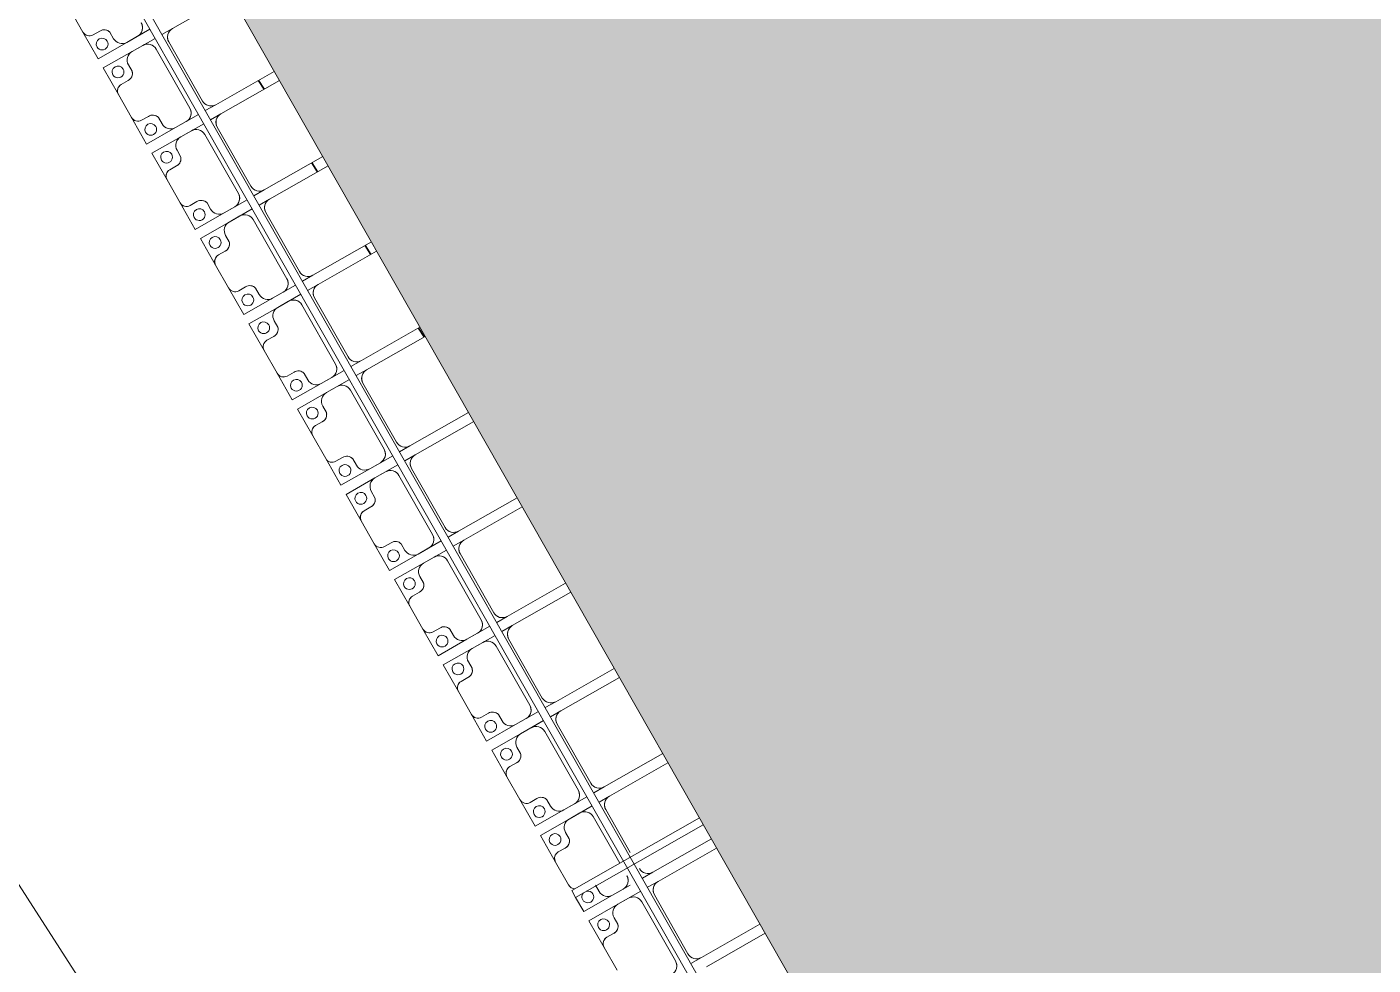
# Model space of a CAD drawing. Header units: millimetres. Extents: x -861324 to 439029, y -308065 to 694685.
# Drawn here: x -211428 to -204569, y -47278 to -42499 of the extents above; entities that cross this region are included whole.
import ezdxf

# ---------------------------------------------------------------- set-up
doc = ezdxf.new("R2010")
doc.units = ezdxf.units.MM
for name, color, linetype, lineweight in [('A-DETL-GENF', 92, 'Continuous', 9), ('A-DETL-THIN', 151, 'Continuous', 9), ('A-GENM', 13, 'Continuous', 9), ('C-TOPO-MAJR', 7, 'Continuous', 35), ('C-TOPO-MINR', 7, 'Continuous', 9), ('S-BEAM', 12, 'Continuous', 9)]:
    doc.layers.add(name, color=color, linetype=linetype, lineweight=lineweight)

# ---------------------------------------------------------------- blocks, each defined once
blk = doc.blocks.new('Dầm C52 - Hộp 40x60-V138-BỐ TRÍ BÈ PIN HỒ BẢN MÒNG')
at = {"layer": 'S-BEAM', "color": 7}
for p, q in [((55233.7, 20), (55982.1, 20)), ((55982.1, 20), (55982.1, -20)), ((55982.1, -20), (55233.7, -20))]:
    blk.add_line(p, q, dxfattribs=at)
blk = doc.blocks.new('Dai phaodi lai - DẢI PHAO ĐI LẠI-25020-BỐ TRÍ BÈ PIN HỒ BẢN MÒNG')
at = {"layer": 'A-GENM', "color": 7}
for p, q in [((28776.8, 0), (28776.8, -343.3)), ((29223.2, -343.3), (29223.2, 0)), ((29276.8, 0), (29276.8, -343.3)), ((29723.2, -343.3), (29723.2, 0)), ((29776.8, 0), (29776.8, -343.3)), ((30223.2, -343.3), (30223.2, 0)), ((30276.8, 0), (30276.8, -343.3)), ((30723.2, -343.3), (30723.2, 0)), ((30776.8, 0), (30776.8, -343.3)), ((31223.2, -343.3), (31223.2, 0)), ((31276.8, 0), (31276.8, -343.3)), ((31723.2, -343.3), (31723.2, 0)), ((31776.8, 0), (31776.8, -343.3)), ((32223.2, -343.3), (32223.2, 0)), ((32276.8, 0), (32276.8, -343.3)), ((32723.2, -343.3), (32723.2, 0)), ((32776.8, 0), (32776.8, -343.3)), ((33223.2, -343.3), (33223.2, 0)), ((33276.8, 0), (33276.8, -343.3)), ((33723.2, -343.3), (33723.2, 0)), ((33776.8, 0), (33776.8, -343.3)), ((34223.2, -343.3), (34223.2, 0)), ((34276.8, 0), (34276.8, -343.3)), ((28776.8, -404.5), (28776.8, -343.3)), ((28826.8, -393.3), (29173.2, -393.3)), ((29223.2, -343.3), (29223.2, -404.5)), ((29276.8, -404.5), (29276.8, -343.3)), ((29326.8, -393.3), (29673.2, -393.3)), ((29723.2, -343.3), (29723.2, -404.5)), ((29776.8, -404.5), (29776.8, -343.3)), ((29826.8, -393.3), (30173.2, -393.3)), ((30223.2, -343.3), (30223.2, -404.5)), ((30276.8, -404.5), (30276.8, -343.3)), ((30326.8, -393.3), (30673.2, -393.3)), ((30723.2, -343.3), (30723.2, -404.5)), ((30776.8, -404.5), (30776.8, -343.3)), ((30826.8, -393.3), (31173.2, -393.3)), ((31223.2, -343.3), (31223.2, -404.5)), ((31276.8, -404.5), (31276.8, -343.3)), ((31326.8, -393.3), (31673.2, -393.3)), ((31723.2, -343.3), (31723.2, -404.5)), ((31776.8, -404.5), (31776.8, -343.3)), ((31826.8, -393.3), (32173.2, -393.3)), ((32223.2, -343.3), (32223.2, -404.5)), ((32276.8, -404.5), (32276.8, -343.3)), ((32326.8, -393.3), (32673.2, -393.3)), ((32723.2, -343.3), (32723.2, -404.5)), ((32776.8, -404.5), (32776.8, -343.3)), ((32826.8, -393.3), (33173.2, -393.3)), ((33223.2, -343.3), (33223.2, -404.5)), ((33276.8, -404.5), (33276.8, -343.3)), ((33326.8, -393.3), (33578.3, -393.3)), ((33723.2, -343.3), (33723.2, -404.5)), ((33776.8, -404.5), (33776.8, -343.3)), ((33826.8, -393.3), (34173.2, -393.3)), ((34223.2, -343.3), (34223.2, -404.5)), ((28723.2, -444.5), (28723.2, -516.7)), ((28776.8, -516.7), (28776.8, -444.5)), ((29173.2, -466.7), (28826.8, -466.7)), ((29223.2, -444.5), (29223.2, -516.7)), ((29276.8, -516.7), (29276.8, -444.5)), ((29673.2, -466.7), (29326.8, -466.7)), ((29723.2, -444.5), (29723.2, -516.7)), ((29776.8, -516.7), (29776.8, -444.5)), ((30173.2, -466.7), (29826.8, -466.7)), ((30223.2, -444.5), (30223.2, -516.7)), ((30276.8, -516.7), (30276.8, -444.5)), ((30673.2, -466.7), (30326.8, -466.7)), ((30723.2, -444.5), (30723.2, -516.7)), ((30776.8, -516.7), (30776.8, -444.5)), ((31173.2, -466.7), (30826.8, -466.7)), ((31223.2, -444.5), (31223.2, -516.7)), ((31276.8, -516.7), (31276.8, -444.5)), ((31673.2, -466.7), (31326.8, -466.7)), ((31723.2, -444.5), (31723.2, -516.7)), ((31776.8, -516.7), (31776.8, -444.5)), ((32173.2, -466.7), (31826.8, -466.7)), ((32223.2, -444.5), (32223.2, -516.7)), ((32276.8, -516.7), (32276.8, -444.5)), ((32673.2, -466.7), (32326.8, -466.7)), ((32723.2, -444.5), (32723.2, -516.7)), ((32776.8, -516.7), (32776.8, -444.5)), ((33173.2, -466.7), (32826.8, -466.7)), ((33223.2, -444.5), (33223.2, -516.7)), ((33276.8, -516.7), (33276.8, -444.5)), ((33600, -466.7), (33326.8, -466.7)), ((33776.8, -516.7), (33776.8, -444.5)), ((34173.2, -466.7), (33826.8, -466.7)), ((28723.2, -579.3), (28723.2, -516.7)), ((28776.8, -516.7), (28776.8, -579.3)), ((29223.2, -579.3), (29223.2, -516.7)), ((29276.8, -516.7), (29276.8, -579.3)), ((29723.2, -579.3), (29723.2, -516.7)), ((29776.8, -516.7), (29776.8, -579.3)), ((30223.2, -579.3), (30223.2, -516.7)), ((30276.8, -516.7), (30276.8, -579.3)), ((30723.2, -579.3), (30723.2, -516.7)), ((30776.8, -516.7), (30776.8, -579.3)), ((31223.2, -579.3), (31223.2, -516.7)), ((31276.8, -516.7), (31276.8, -579.3)), ((31723.2, -579.3), (31723.2, -516.7)), ((31776.8, -516.7), (31776.8, -579.3)), ((32223.2, -579.3), (32223.2, -516.7)), ((32276.8, -516.7), (32276.8, -579.3)), ((32723.2, -579.3), (32723.2, -516.7)), ((32776.8, -516.7), (32776.8, -579.3)), ((33223.2, -579.3), (33223.2, -516.7)), ((33276.8, -516.7), (33276.8, -579.3)), ((33723.2, -579.3), (33723.2, -516.7)), ((33776.8, -516.7), (33776.8, -579.3)), ((28604.9, -710.4), (28604.9, -670.7)), ((28635.7, -629.3), (28673.2, -629.3)), ((28826.8, -629.3), (28864.3, -629.3)), ((28895.1, -670.7), (28895.1, -710.4)), ((29104.9, -710.4), (29104.9, -670.7)), ((29135.7, -629.3), (29173.2, -629.3)), ((29326.8, -629.3), (29364.3, -629.3)), ((29395.1, -670.7), (29395.1, -710.4)), ((29604.9, -710.4), (29604.9, -670.7)), ((29635.7, -629.3), (29673.2, -629.3)), ((29826.8, -629.3), (29864.3, -629.3)), ((29895.1, -670.7), (29895.1, -710.4)), ((30104.9, -710.4), (30104.9, -670.7)), ((30135.7, -629.3), (30173.2, -629.3)), ((30326.8, -629.3), (30364.3, -629.3)), ((30395.1, -670.7), (30395.1, -710.4)), ((30604.9, -710.4), (30604.9, -670.7)), ((30635.7, -629.3), (30673.2, -629.3)), ((30826.8, -629.3), (30864.3, -629.3)), ((30895.1, -670.7), (30895.1, -710.4)), ((31104.9, -710.4), (31104.9, -670.7)), ((31135.7, -629.3), (31173.2, -629.3)), ((31326.8, -629.3), (31364.3, -629.3)), ((31395.1, -670.7), (31395.1, -710.4)), ((31604.9, -710.4), (31604.9, -670.7)), ((31635.7, -629.3), (31673.2, -629.3)), ((31826.8, -629.3), (31864.3, -629.3)), ((31895.1, -670.7), (31895.1, -710.4)), ((32104.9, -710.4), (32104.9, -670.7)), ((32135.7, -629.3), (32173.2, -629.3)), ((32326.8, -629.3), (32364.3, -629.3)), ((32395.1, -670.7), (32395.1, -710.4)), ((32604.9, -710.4), (32604.9, -670.7)), ((32635.7, -629.3), (32673.2, -629.3)), ((32826.8, -629.3), (32864.3, -629.3)), ((32895.1, -670.7), (32895.1, -710.4)), ((33104.9, -710.4), (33104.9, -670.7)), ((33135.7, -629.3), (33173.2, -629.3)), ((33326.8, -629.3), (33364.3, -629.3)), ((33395.1, -670.7), (33395.1, -710.4)), ((33635.7, -629.3), (33673.2, -629.3)), ((33826.8, -629.3), (33864.3, -629.3)), ((33895.1, -670.7), (33895.1, -710.4)), ((28433.1, -748.4), (28566.9, -748.4)), ((28933.1, -748.4), (29066.9, -748.4)), ((29433.1, -748.4), (29566.9, -748.4)), ((29933.1, -748.4), (30066.9, -748.4)), ((30433.1, -748.4), (30566.9, -748.4)), ((30933.1, -748.4), (31066.9, -748.4)), ((31433.1, -748.4), (31566.9, -748.4)), ((31933.1, -748.4), (32066.9, -748.4)), ((32433.1, -748.4), (32566.9, -748.4)), ((32933.1, -748.4), (33066.9, -748.4)), ((33433.1, -748.4), (33566.9, -748.4)), ((33933.1, -748.4), (34066.9, -748.4))]:
    blk.add_line(p, q, dxfattribs=at)
at = {"layer": 'A-GENM', "color": 9}
for p, q in [((28776.8, -404.5), (28776.8, -343.3)), ((29223.2, -343.3), (29223.2, -404.5)), ((29276.8, -404.5), (29276.8, -343.3)), ((29723.2, -343.3), (29723.2, -404.5)), ((29776.8, -404.5), (29776.8, -343.3)), ((30223.2, -343.3), (30223.2, -404.5)), ((30276.8, -404.5), (30276.8, -343.3)), ((30723.2, -343.3), (30723.2, -404.5)), ((30776.8, -404.5), (30776.8, -343.3)), ((31223.2, -343.3), (31223.2, -404.5)), ((31276.8, -404.5), (31276.8, -343.3)), ((31723.2, -343.3), (31723.2, -404.5)), ((31776.8, -404.5), (31776.8, -343.3)), ((32223.2, -343.3), (32223.2, -404.5)), ((32276.8, -404.5), (32276.8, -343.3)), ((32723.2, -343.3), (32723.2, -404.5)), ((32776.8, -404.5), (32776.8, -343.3)), ((33223.2, -343.3), (33223.2, -404.5)), ((33276.8, -404.5), (33276.8, -343.3)), ((33723.2, -343.3), (33723.2, -404.5)), ((33776.8, -404.5), (33776.8, -343.3)), ((34223.2, -343.3), (34223.2, -404.5)), ((28723.2, -444.5), (28723.2, -579.3)), ((28776.8, -579.3), (28776.8, -444.5)), ((29223.2, -444.5), (29223.2, -579.3)), ((29276.8, -579.3), (29276.8, -444.5)), ((29723.2, -444.5), (29723.2, -579.3)), ((29776.8, -579.3), (29776.8, -444.5)), ((30223.2, -444.5), (30223.2, -579.3)), ((30276.8, -579.3), (30276.8, -444.5)), ((30723.2, -444.5), (30723.2, -579.3)), ((30776.8, -579.3), (30776.8, -444.5)), ((31223.2, -444.5), (31223.2, -579.3)), ((31276.8, -579.3), (31276.8, -444.5)), ((31723.2, -444.5), (31723.2, -579.3)), ((31776.8, -579.3), (31776.8, -444.5)), ((32223.2, -444.5), (32223.2, -579.3)), ((32276.8, -579.3), (32276.8, -444.5)), ((32723.2, -444.5), (32723.2, -579.3)), ((32776.8, -579.3), (32776.8, -444.5)), ((33223.2, -444.5), (33223.2, -579.3)), ((33276.8, -579.3), (33276.8, -444.5)), ((33723.2, -475.9), (33723.2, -579.3)), ((33776.8, -579.3), (33776.8, -444.5)), ((28723.2, -579.3), (28723.2, -748.4)), ((28723.2, -748.4), (28723.2, -579.3)), ((28776.8, -748.4), (28776.8, -579.3)), ((28776.8, -579.3), (28776.8, -748.4)), ((29223.2, -579.3), (29223.2, -748.4)), ((29223.2, -748.4), (29223.2, -579.3)), ((29276.8, -748.4), (29276.8, -579.3)), ((29276.8, -579.3), (29276.8, -748.4)), ((29723.2, -579.3), (29723.2, -748.4)), ((29723.2, -748.4), (29723.2, -579.3)), ((29776.8, -748.4), (29776.8, -579.3)), ((29776.8, -579.3), (29776.8, -748.4)), ((30223.2, -579.3), (30223.2, -748.4)), ((30223.2, -748.4), (30223.2, -579.3)), ((30276.8, -748.4), (30276.8, -579.3)), ((30276.8, -579.3), (30276.8, -748.4)), ((30723.2, -579.3), (30723.2, -748.4)), ((30723.2, -748.4), (30723.2, -579.3)), ((30776.8, -748.4), (30776.8, -579.3)), ((30776.8, -579.3), (30776.8, -748.4)), ((31223.2, -579.3), (31223.2, -748.4)), ((31223.2, -748.4), (31223.2, -579.3)), ((31276.8, -748.4), (31276.8, -579.3)), ((31276.8, -579.3), (31276.8, -748.4)), ((31723.2, -579.3), (31723.2, -748.4)), ((31723.2, -748.4), (31723.2, -579.3)), ((31776.8, -748.4), (31776.8, -579.3)), ((31776.8, -579.3), (31776.8, -748.4)), ((32223.2, -579.3), (32223.2, -748.4)), ((32223.2, -748.4), (32223.2, -579.3)), ((32276.8, -748.4), (32276.8, -579.3)), ((32276.8, -579.3), (32276.8, -748.4)), ((32723.2, -579.3), (32723.2, -748.4)), ((32723.2, -748.4), (32723.2, -579.3)), ((32776.8, -748.4), (32776.8, -579.3)), ((32776.8, -579.3), (32776.8, -748.4)), ((33223.2, -579.3), (33223.2, -748.4)), ((33223.2, -748.4), (33223.2, -579.3)), ((33276.8, -748.4), (33276.8, -579.3)), ((33276.8, -579.3), (33276.8, -748.4)), ((33723.2, -579.3), (33723.2, -748.4)), ((33723.2, -748.4), (33723.2, -579.3)), ((33776.8, -748.4), (33776.8, -579.3)), ((33776.8, -579.3), (33776.8, -748.4)), ((28604.9, -670.7), (28604.9, -710.4)), ((28604.9, -670.7), (28604.9, -710.4)), ((28604.9, -710.4), (28604.9, -670.7)), ((28673.2, -629.3), (28635.7, -629.3)), ((28673.2, -629.3), (28635.7, -629.3)), ((28635.7, -629.3), (28673.2, -629.3)), ((28864.3, -629.3), (28826.8, -629.3)), ((28864.3, -629.3), (28826.8, -629.3)), ((28826.8, -629.3), (28864.3, -629.3)), ((29104.9, -670.7), (29104.9, -710.4)), ((29104.9, -670.7), (29104.9, -710.4)), ((29104.9, -710.4), (29104.9, -670.7)), ((29173.2, -629.3), (29135.7, -629.3)), ((29173.2, -629.3), (29135.7, -629.3)), ((29135.7, -629.3), (29173.2, -629.3)), ((29364.3, -629.3), (29326.8, -629.3)), ((29364.3, -629.3), (29326.8, -629.3)), ((29326.8, -629.3), (29364.3, -629.3)), ((29604.9, -670.7), (29604.9, -710.4)), ((29604.9, -670.7), (29604.9, -710.4)), ((29604.9, -710.4), (29604.9, -670.7)), ((29673.2, -629.3), (29635.7, -629.3)), ((29673.2, -629.3), (29635.7, -629.3)), ((29635.7, -629.3), (29673.2, -629.3)), ((29864.3, -629.3), (29826.8, -629.3)), ((29864.3, -629.3), (29826.8, -629.3)), ((29826.8, -629.3), (29864.3, -629.3)), ((30104.9, -670.7), (30104.9, -710.4)), ((30104.9, -670.7), (30104.9, -710.4)), ((30104.9, -710.4), (30104.9, -670.7)), ((30173.2, -629.3), (30135.7, -629.3)), ((30173.2, -629.3), (30135.7, -629.3)), ((30135.7, -629.3), (30173.2, -629.3)), ((30364.3, -629.3), (30326.8, -629.3)), ((30364.3, -629.3), (30326.8, -629.3)), ((30326.8, -629.3), (30364.3, -629.3)), ((30604.9, -670.7), (30604.9, -710.4)), ((30604.9, -670.7), (30604.9, -710.4)), ((30604.9, -710.4), (30604.9, -670.7)), ((30673.2, -629.3), (30635.7, -629.3)), ((30673.2, -629.3), (30635.7, -629.3)), ((30635.7, -629.3), (30673.2, -629.3)), ((30864.3, -629.3), (30826.8, -629.3)), ((30864.3, -629.3), (30826.8, -629.3)), ((30826.8, -629.3), (30864.3, -629.3)), ((31104.9, -670.7), (31104.9, -710.4)), ((31104.9, -670.7), (31104.9, -710.4)), ((31104.9, -710.4), (31104.9, -670.7)), ((31173.2, -629.3), (31135.7, -629.3)), ((31173.2, -629.3), (31135.7, -629.3)), ((31135.7, -629.3), (31173.2, -629.3)), ((31364.3, -629.3), (31326.8, -629.3)), ((31364.3, -629.3), (31326.8, -629.3)), ((31326.8, -629.3), (31364.3, -629.3)), ((31604.9, -670.7), (31604.9, -710.4)), ((31604.9, -670.7), (31604.9, -710.4)), ((31604.9, -710.4), (31604.9, -670.7)), ((31673.2, -629.3), (31635.7, -629.3)), ((31673.2, -629.3), (31635.7, -629.3)), ((31635.7, -629.3), (31673.2, -629.3)), ((31864.3, -629.3), (31826.8, -629.3)), ((31864.3, -629.3), (31826.8, -629.3)), ((31826.8, -629.3), (31864.3, -629.3)), ((32104.9, -670.7), (32104.9, -710.4)), ((32104.9, -670.7), (32104.9, -710.4)), ((32104.9, -710.4), (32104.9, -670.7)), ((32173.2, -629.3), (32135.7, -629.3)), ((32173.2, -629.3), (32135.7, -629.3)), ((32135.7, -629.3), (32173.2, -629.3)), ((32364.3, -629.3), (32326.8, -629.3)), ((32364.3, -629.3), (32326.8, -629.3)), ((32326.8, -629.3), (32364.3, -629.3)), ((32604.9, -670.7), (32604.9, -710.4)), ((32604.9, -670.7), (32604.9, -710.4)), ((32604.9, -710.4), (32604.9, -670.7)), ((32673.2, -629.3), (32635.7, -629.3)), ((32673.2, -629.3), (32635.7, -629.3)), ((32635.7, -629.3), (32673.2, -629.3)), ((32864.3, -629.3), (32826.8, -629.3)), ((32864.3, -629.3), (32826.8, -629.3)), ((32826.8, -629.3), (32864.3, -629.3)), ((33104.9, -670.7), (33104.9, -710.4)), ((33104.9, -670.7), (33104.9, -710.4)), ((33104.9, -710.4), (33104.9, -670.7)), ((33173.2, -629.3), (33135.7, -629.3)), ((33173.2, -629.3), (33135.7, -629.3)), ((33135.7, -629.3), (33173.2, -629.3)), ((33364.3, -629.3), (33326.8, -629.3)), ((33364.3, -629.3), (33326.8, -629.3)), ((33326.8, -629.3), (33364.3, -629.3)), ((33673.2, -629.3), (33635.7, -629.3)), ((33673.2, -629.3), (33635.7, -629.3)), ((33635.7, -629.3), (33673.2, -629.3)), ((33864.3, -629.3), (33826.8, -629.3)), ((33864.3, -629.3), (33826.8, -629.3)), ((33826.8, -629.3), (33864.3, -629.3)), ((28723.2, -748.4), (28566.9, -748.4)), ((28566.9, -748.4), (28723.2, -748.4)), ((28933.1, -748.4), (28776.8, -748.4)), ((28776.8, -748.4), (28933.1, -748.4)), ((29223.2, -748.4), (29066.9, -748.4)), ((29066.9, -748.4), (29223.2, -748.4)), ((29433.1, -748.4), (29276.8, -748.4)), ((29276.8, -748.4), (29433.1, -748.4)), ((29723.2, -748.4), (29566.9, -748.4)), ((29566.9, -748.4), (29723.2, -748.4)), ((29933.1, -748.4), (29776.8, -748.4)), ((29776.8, -748.4), (29933.1, -748.4)), ((30223.2, -748.4), (30066.9, -748.4)), ((30066.9, -748.4), (30223.2, -748.4)), ((30433.1, -748.4), (30276.8, -748.4)), ((30276.8, -748.4), (30433.1, -748.4)), ((30723.2, -748.4), (30566.9, -748.4)), ((30566.9, -748.4), (30723.2, -748.4)), ((30933.1, -748.4), (30776.8, -748.4)), ((30776.8, -748.4), (30933.1, -748.4)), ((31223.2, -748.4), (31066.9, -748.4)), ((31066.9, -748.4), (31223.2, -748.4)), ((31433.1, -748.4), (31276.8, -748.4)), ((31276.8, -748.4), (31433.1, -748.4)), ((31723.2, -748.4), (31566.9, -748.4)), ((31566.9, -748.4), (31723.2, -748.4)), ((31933.1, -748.4), (31776.8, -748.4)), ((31776.8, -748.4), (31933.1, -748.4)), ((32223.2, -748.4), (32066.9, -748.4)), ((32066.9, -748.4), (32223.2, -748.4)), ((32433.1, -748.4), (32276.8, -748.4)), ((32276.8, -748.4), (32433.1, -748.4)), ((32723.2, -748.4), (32566.9, -748.4)), ((32566.9, -748.4), (32723.2, -748.4)), ((32933.1, -748.4), (32776.8, -748.4)), ((32776.8, -748.4), (32933.1, -748.4)), ((33223.2, -748.4), (33066.9, -748.4)), ((33066.9, -748.4), (33223.2, -748.4)), ((33433.1, -748.4), (33276.8, -748.4)), ((33276.8, -748.4), (33433.1, -748.4)), ((33723.2, -748.4), (33640, -748.4)), ((33640, -748.4), (33723.2, -748.4)), ((33933.1, -748.4), (33776.8, -748.4)), ((33776.8, -748.4), (33933.1, -748.4))]:
    blk.add_line(p, q, dxfattribs=at)
at = {"layer": 'A-GENM', "color": 7}
for centre, radius, start, end in [((28826.8, -343.3), 50, 180, 270), ((28826.8, -343.3), 50, 210, 270), ((29173.2, -343.3), 50, 270, 0), ((29173.2, -343.3), 50, 300, 0), ((29326.8, -343.3), 50, 180, 270), ((29326.8, -343.3), 50, 210, 270), ((29673.2, -343.3), 50, 270, 0), ((29673.2, -343.3), 50, 300, 0), ((29826.8, -343.3), 50, 180, 270), ((29826.8, -343.3), 50, 210, 270), ((30173.2, -343.3), 50, 270, 0), ((30173.2, -343.3), 50, 300, 0), ((30326.8, -343.3), 50, 180, 270), ((30326.8, -343.3), 50, 210, 270), ((30673.2, -343.3), 50, 270, 0), ((30673.2, -343.3), 50, 300, 0), ((30826.8, -343.3), 50, 180, 270), ((30826.8, -343.3), 50, 210, 270), ((31173.2, -343.3), 50, 270, 0), ((31173.2, -343.3), 50, 300, 0), ((31326.8, -343.3), 50, 180, 270), ((31326.8, -343.3), 50, 210, 270), ((31673.2, -343.3), 50, 270, 0), ((31673.2, -343.3), 50, 300, 0), ((31826.8, -343.3), 50, 180, 270), ((31826.8, -343.3), 50, 210, 270), ((32173.2, -343.3), 50, 270, 0), ((32173.2, -343.3), 50, 300, 0), ((32326.8, -343.3), 50, 180, 270), ((32326.8, -343.3), 50, 210, 270), ((32673.2, -343.3), 50, 270, 0), ((32673.2, -343.3), 50, 300, 0), ((32826.8, -343.3), 50, 180, 270), ((32826.8, -343.3), 50, 210, 270), ((33173.2, -343.3), 50, 270, 0), ((33173.2, -343.3), 50, 300, 0), ((33326.8, -343.3), 50, 180, 270), ((33326.8, -343.3), 50, 210, 270), ((33673.2, -343.3), 50, 270, 0), ((33673.2, -343.3), 50, 300, 0), ((33826.8, -343.3), 50, 180, 270), ((33826.8, -343.3), 50, 210, 270), ((34173.2, -343.3), 50, 270, 0), ((34173.2, -343.3), 50, 300, 0), ((28673.2, -516.7), 50, 360, 90), ((28673.2, -516.7), 50, 30, 90), ((28826.8, -516.7), 50, 90, 180), ((28826.8, -516.7), 50, 120, 180), ((29173.2, -516.7), 50, 360, 90), ((29173.2, -516.7), 50, 30, 90), ((29326.8, -516.7), 50, 90, 180), ((29326.8, -516.7), 50, 120, 180), ((29673.2, -516.7), 50, 360, 90), ((29673.2, -516.7), 50, 30, 90), ((29826.8, -516.7), 50, 90, 180), ((29826.8, -516.7), 50, 120, 180), ((30173.2, -516.7), 50, 360, 90), ((30173.2, -516.7), 50, 30, 90), ((30326.8, -516.7), 50, 90, 180), ((30326.8, -516.7), 50, 120, 180), ((30673.2, -516.7), 50, 360, 90), ((30673.2, -516.7), 50, 30, 90), ((30826.8, -516.7), 50, 90, 180), ((30826.8, -516.7), 50, 120, 180), ((31173.2, -516.7), 50, 360, 90), ((31173.2, -516.7), 50, 30, 90), ((31326.8, -516.7), 50, 90, 180), ((31326.8, -516.7), 50, 120, 180), ((31673.2, -516.7), 50, 360, 90), ((31673.2, -516.7), 50, 30, 90), ((31826.8, -516.7), 50, 90, 180), ((31826.8, -516.7), 50, 120, 180), ((32173.2, -516.7), 50, 360, 90), ((32173.2, -516.7), 50, 30, 90), ((32326.8, -516.7), 50, 90, 180), ((32326.8, -516.7), 50, 120, 180), ((32673.2, -516.7), 50, 360, 90), ((32673.2, -516.7), 50, 30, 90), ((32826.8, -516.7), 50, 90, 180), ((32826.8, -516.7), 50, 120, 180), ((33173.2, -516.7), 50, 360, 90), ((33173.2, -516.7), 50, 30, 90), ((33326.8, -516.7), 50, 90, 180), ((33326.8, -516.7), 50, 120, 180), ((33673.2, -516.7), 50, 360, 90), ((33673.2, -516.7), 50, 30, 90), ((33826.8, -516.7), 50, 90, 180), ((33826.8, -516.7), 50, 120, 180), ((34173.2, -516.7), 50, 360, 90), ((34173.2, -516.7), 50, 30, 90), ((28673.2, -579.3), 50, 270, 360), ((28826.8, -579.3), 50, 180, 270), ((29173.2, -579.3), 50, 270, 360), ((29326.8, -579.3), 50, 180, 270), ((29673.2, -579.3), 50, 270, 360), ((29826.8, -579.3), 50, 180, 270), ((30173.2, -579.3), 50, 270, 360), ((30326.8, -579.3), 50, 180, 270), ((30673.2, -579.3), 50, 270, 360), ((30826.8, -579.3), 50, 180, 270), ((31173.2, -579.3), 50, 270, 360), ((31326.8, -579.3), 50, 180, 270), ((31673.2, -579.3), 50, 270, 360), ((31826.8, -579.3), 50, 180, 270), ((32173.2, -579.3), 50, 270, 360), ((32326.8, -579.3), 50, 180, 270), ((32673.2, -579.3), 50, 270, 360), ((32826.8, -579.3), 50, 180, 270), ((33173.2, -579.3), 50, 270, 360), ((33326.8, -579.3), 50, 180, 270), ((33673.2, -579.3), 50, 270, 360), ((33826.8, -579.3), 50, 180, 270), ((28644.8, -668.2), 40, 103.18854, 183.50807), ((28855.2, -668.2), 40, 356.49193, 76.81146), ((29144.8, -668.2), 40, 103.18854, 183.50807), ((29355.2, -668.2), 40, 356.49193, 76.81146), ((29644.8, -668.2), 40, 103.18854, 183.50807), ((29855.2, -668.2), 40, 356.49193, 76.81146), ((30144.8, -668.2), 40, 103.18854, 183.50807), ((30355.2, -668.2), 40, 356.49193, 76.81146), ((30644.8, -668.2), 40, 103.18854, 183.50807), ((30855.2, -668.2), 40, 356.49193, 76.81146), ((31144.8, -668.2), 40, 103.18854, 183.50807), ((31355.2, -668.2), 40, 356.49193, 76.81146), ((31644.8, -668.2), 40, 103.18854, 183.50807), ((31855.2, -668.2), 40, 356.49193, 76.81146), ((32144.8, -668.2), 40, 103.18854, 183.50807), ((32355.2, -668.2), 40, 356.49193, 76.81146), ((32644.8, -668.2), 40, 103.18854, 183.50807), ((32855.2, -668.2), 40, 356.49193, 76.81146), ((33144.8, -668.2), 40, 103.18854, 183.50807), ((33355.2, -668.2), 40, 356.49193, 76.81146), ((33855.2, -668.2), 40, 356.49193, 76.81146), ((28566.9, -710.4), 38, 270, 0), ((28933.1, -710.4), 38, 180, 270), ((29066.9, -710.4), 38, 270, 0), ((29433.1, -710.4), 38, 180, 270), ((29566.9, -710.4), 38, 270, 0), ((29933.1, -710.4), 38, 180, 270), ((30066.9, -710.4), 38, 270, 0), ((30433.1, -710.4), 38, 180, 270), ((30566.9, -710.4), 38, 270, 0), ((30933.1, -710.4), 38, 180, 270), ((31066.9, -710.4), 38, 270, 0), ((31433.1, -710.4), 38, 180, 270), ((31566.9, -710.4), 38, 270, 0), ((31933.1, -710.4), 38, 180, 270), ((32066.9, -710.4), 38, 270, 0), ((32433.1, -710.4), 38, 180, 270), ((32566.9, -710.4), 38, 270, 0), ((32933.1, -710.4), 38, 180, 270), ((33066.9, -710.4), 38, 270, 0), ((33433.1, -710.4), 38, 180, 270), ((33566.9, -710.4), 38, 270, 330), ((33933.1, -710.4), 38, 180, 270)]:
    blk.add_arc(centre, radius, start, end, dxfattribs=at)
at = {"layer": 'A-GENM', "color": 9}
for centre, radius, start, end in [((28673.2, -579.3), 50, 270, 360), ((28673.2, -579.3), 50, 270, 360), ((28673.2, -579.3), 50, 270, 360), ((28826.8, -579.3), 50, 180, 270), ((28826.8, -579.3), 50, 180, 270), ((28826.8, -579.3), 50, 180, 270), ((29173.2, -579.3), 50, 270, 360), ((29173.2, -579.3), 50, 270, 360), ((29173.2, -579.3), 50, 270, 360), ((29326.8, -579.3), 50, 180, 270), ((29326.8, -579.3), 50, 180, 270), ((29326.8, -579.3), 50, 180, 270), ((29673.2, -579.3), 50, 270, 360), ((29673.2, -579.3), 50, 270, 360), ((29673.2, -579.3), 50, 270, 360), ((29826.8, -579.3), 50, 180, 270), ((29826.8, -579.3), 50, 180, 270), ((29826.8, -579.3), 50, 180, 270), ((30173.2, -579.3), 50, 270, 360), ((30173.2, -579.3), 50, 270, 360), ((30173.2, -579.3), 50, 270, 360), ((30326.8, -579.3), 50, 180, 270), ((30326.8, -579.3), 50, 180, 270), ((30326.8, -579.3), 50, 180, 270), ((30673.2, -579.3), 50, 270, 360), ((30673.2, -579.3), 50, 270, 360), ((30673.2, -579.3), 50, 270, 360), ((30826.8, -579.3), 50, 180, 270), ((30826.8, -579.3), 50, 180, 270), ((30826.8, -579.3), 50, 180, 270), ((31173.2, -579.3), 50, 270, 360), ((31173.2, -579.3), 50, 270, 360), ((31173.2, -579.3), 50, 270, 360), ((31326.8, -579.3), 50, 180, 270), ((31326.8, -579.3), 50, 180, 270), ((31326.8, -579.3), 50, 180, 270), ((31673.2, -579.3), 50, 270, 360), ((31673.2, -579.3), 50, 270, 360), ((31673.2, -579.3), 50, 270, 360), ((31826.8, -579.3), 50, 180, 270), ((31826.8, -579.3), 50, 180, 270), ((31826.8, -579.3), 50, 180, 270), ((32173.2, -579.3), 50, 270, 360), ((32173.2, -579.3), 50, 270, 360), ((32173.2, -579.3), 50, 270, 360), ((32326.8, -579.3), 50, 180, 270), ((32326.8, -579.3), 50, 180, 270), ((32326.8, -579.3), 50, 180, 270), ((32673.2, -579.3), 50, 270, 360), ((32673.2, -579.3), 50, 270, 360), ((32673.2, -579.3), 50, 270, 360), ((32826.8, -579.3), 50, 180, 270), ((32826.8, -579.3), 50, 180, 270), ((32826.8, -579.3), 50, 180, 270), ((33173.2, -579.3), 50, 270, 360), ((33173.2, -579.3), 50, 270, 360), ((33173.2, -579.3), 50, 270, 360), ((33326.8, -579.3), 50, 180, 270), ((33326.8, -579.3), 50, 180, 270), ((33326.8, -579.3), 50, 180, 270), ((33673.2, -579.3), 50, 270, 360), ((33673.2, -579.3), 50, 270, 360), ((33673.2, -579.3), 50, 270, 360), ((33826.8, -579.3), 50, 180, 270), ((33826.8, -579.3), 50, 180, 270), ((33826.8, -579.3), 50, 180, 270), ((28644.8, -668.2), 40, 143.34831, 183.50807), ((28644.8, -668.2), 40, 143.34831, 183.50807), ((28644.8, -668.2), 40, 143.34831, 183.50807), ((28644.8, -668.2), 40, 103.18854, 129.96172), ((28644.8, -668.2), 40, 103.18854, 129.96172), ((28644.8, -668.2), 40, 103.18854, 129.96172), ((28668.4, -693.3), 30, 90, 270), ((28668.4, -693.3), 30, 90, 270), ((28668.4, -693.3), 30, 270, 90), ((28668.4, -693.3), 30, 270, 90), ((28831.6, -693.3), 30, 90, 270), ((28831.6, -693.3), 30, 90, 270), ((28831.6, -693.3), 30, 270, 90), ((28831.6, -693.3), 30, 270, 90), ((28855.2, -668.2), 40, 63.42487, 76.81146), ((28855.2, -668.2), 40, 63.42487, 76.81146), ((28855.2, -668.2), 40, 63.42487, 76.81146), ((28855.2, -668.2), 40, 356.49193, 50.03828), ((28855.2, -668.2), 40, 356.49193, 50.03828), ((28855.2, -668.2), 40, 356.49193, 50.03828), ((29144.8, -668.2), 40, 143.34831, 183.50807), ((29144.8, -668.2), 40, 143.34831, 183.50807), ((29144.8, -668.2), 40, 143.34831, 183.50807), ((29144.8, -668.2), 40, 103.18854, 129.96172), ((29144.8, -668.2), 40, 103.18854, 129.96172), ((29144.8, -668.2), 40, 103.18854, 129.96172), ((29168.4, -693.3), 30, 90, 270), ((29168.4, -693.3), 30, 90, 270), ((29168.4, -693.3), 30, 270, 90), ((29168.4, -693.3), 30, 270, 90), ((29331.6, -693.3), 30, 90, 270), ((29331.6, -693.3), 30, 90, 270), ((29331.6, -693.3), 30, 270, 90), ((29331.6, -693.3), 30, 270, 90), ((29355.2, -668.2), 40, 63.42487, 76.81146), ((29355.2, -668.2), 40, 63.42487, 76.81146), ((29355.2, -668.2), 40, 63.42487, 76.81146), ((29355.2, -668.2), 40, 356.49193, 50.03828), ((29355.2, -668.2), 40, 356.49193, 50.03828), ((29355.2, -668.2), 40, 356.49193, 50.03828), ((29644.8, -668.2), 40, 143.34831, 183.50807), ((29644.8, -668.2), 40, 143.34831, 183.50807), ((29644.8, -668.2), 40, 143.34831, 183.50807), ((29644.8, -668.2), 40, 103.18854, 129.96172), ((29644.8, -668.2), 40, 103.18854, 129.96172), ((29644.8, -668.2), 40, 103.18854, 129.96172), ((29668.4, -693.3), 30, 90, 270), ((29668.4, -693.3), 30, 90, 270), ((29668.4, -693.3), 30, 270, 90), ((29668.4, -693.3), 30, 270, 90), ((29831.6, -693.3), 30, 90, 270), ((29831.6, -693.3), 30, 90, 270), ((29831.6, -693.3), 30, 270, 90), ((29831.6, -693.3), 30, 270, 90), ((29855.2, -668.2), 40, 63.42487, 76.81146), ((29855.2, -668.2), 40, 63.42487, 76.81146), ((29855.2, -668.2), 40, 63.42487, 76.81146), ((29855.2, -668.2), 40, 356.49193, 50.03828), ((29855.2, -668.2), 40, 356.49193, 50.03828), ((29855.2, -668.2), 40, 356.49193, 50.03828), ((30144.8, -668.2), 40, 143.34831, 183.50807), ((30144.8, -668.2), 40, 143.34831, 183.50807), ((30144.8, -668.2), 40, 143.34831, 183.50807), ((30144.8, -668.2), 40, 103.18854, 129.96172), ((30144.8, -668.2), 40, 103.18854, 129.96172), ((30144.8, -668.2), 40, 103.18854, 129.96172), ((30168.4, -693.3), 30, 90, 270), ((30168.4, -693.3), 30, 90, 270), ((30168.4, -693.3), 30, 270, 90), ((30168.4, -693.3), 30, 270, 90), ((30331.6, -693.3), 30, 90, 270), ((30331.6, -693.3), 30, 90, 270), ((30331.6, -693.3), 30, 270, 90), ((30331.6, -693.3), 30, 270, 90), ((30355.2, -668.2), 40, 63.42487, 76.81146), ((30355.2, -668.2), 40, 63.42487, 76.81146), ((30355.2, -668.2), 40, 63.42487, 76.81146), ((30355.2, -668.2), 40, 356.49193, 50.03828), ((30355.2, -668.2), 40, 356.49193, 50.03828), ((30355.2, -668.2), 40, 356.49193, 50.03828), ((30644.8, -668.2), 40, 143.34831, 183.50807), ((30644.8, -668.2), 40, 143.34831, 183.50807), ((30644.8, -668.2), 40, 143.34831, 183.50807), ((30644.8, -668.2), 40, 103.18854, 129.96172), ((30644.8, -668.2), 40, 103.18854, 129.96172), ((30644.8, -668.2), 40, 103.18854, 129.96172), ((30668.4, -693.3), 30, 90, 270), ((30668.4, -693.3), 30, 90, 270), ((30668.4, -693.3), 30, 270, 90), ((30668.4, -693.3), 30, 270, 90), ((30831.6, -693.3), 30, 90, 270), ((30831.6, -693.3), 30, 90, 270), ((30831.6, -693.3), 30, 270, 90), ((30831.6, -693.3), 30, 270, 90), ((30855.2, -668.2), 40, 63.42487, 76.81146), ((30855.2, -668.2), 40, 63.42487, 76.81146), ((30855.2, -668.2), 40, 63.42487, 76.81146), ((30855.2, -668.2), 40, 356.49193, 50.03828), ((30855.2, -668.2), 40, 356.49193, 50.03828), ((30855.2, -668.2), 40, 356.49193, 50.03828), ((31144.8, -668.2), 40, 143.34831, 183.50807), ((31144.8, -668.2), 40, 143.34831, 183.50807), ((31144.8, -668.2), 40, 143.34831, 183.50807), ((31144.8, -668.2), 40, 103.18854, 129.96172), ((31144.8, -668.2), 40, 103.18854, 129.96172), ((31144.8, -668.2), 40, 103.18854, 129.96172), ((31168.4, -693.3), 30, 90, 270), ((31168.4, -693.3), 30, 90, 270), ((31168.4, -693.3), 30, 270, 90), ((31168.4, -693.3), 30, 270, 90), ((31331.6, -693.3), 30, 90, 270), ((31331.6, -693.3), 30, 90, 270), ((31331.6, -693.3), 30, 270, 90), ((31331.6, -693.3), 30, 270, 90), ((31355.2, -668.2), 40, 63.42487, 76.81146), ((31355.2, -668.2), 40, 63.42487, 76.81146), ((31355.2, -668.2), 40, 63.42487, 76.81146), ((31355.2, -668.2), 40, 356.49193, 50.03828), ((31355.2, -668.2), 40, 356.49193, 50.03828), ((31355.2, -668.2), 40, 356.49193, 50.03828), ((31644.8, -668.2), 40, 143.34831, 183.50807), ((31644.8, -668.2), 40, 143.34831, 183.50807), ((31644.8, -668.2), 40, 143.34831, 183.50807), ((31644.8, -668.2), 40, 103.18854, 129.96172), ((31644.8, -668.2), 40, 103.18854, 129.96172), ((31644.8, -668.2), 40, 103.18854, 129.96172), ((31668.4, -693.3), 30, 90, 270), ((31668.4, -693.3), 30, 90, 270), ((31668.4, -693.3), 30, 270, 90), ((31668.4, -693.3), 30, 270, 90), ((31831.6, -693.3), 30, 90, 270), ((31831.6, -693.3), 30, 90, 270), ((31831.6, -693.3), 30, 270, 90), ((31831.6, -693.3), 30, 270, 90), ((31855.2, -668.2), 40, 63.42487, 76.81146), ((31855.2, -668.2), 40, 63.42487, 76.81146), ((31855.2, -668.2), 40, 63.42487, 76.81146), ((31855.2, -668.2), 40, 356.49193, 50.03828), ((31855.2, -668.2), 40, 356.49193, 50.03828), ((31855.2, -668.2), 40, 356.49193, 50.03828), ((32144.8, -668.2), 40, 143.34831, 183.50807), ((32144.8, -668.2), 40, 143.34831, 183.50807), ((32144.8, -668.2), 40, 143.34831, 183.50807), ((32144.8, -668.2), 40, 103.18854, 129.96172), ((32144.8, -668.2), 40, 103.18854, 129.96172), ((32144.8, -668.2), 40, 103.18854, 129.96172), ((32168.4, -693.3), 30, 90, 270), ((32168.4, -693.3), 30, 90, 270), ((32168.4, -693.3), 30, 270, 90), ((32168.4, -693.3), 30, 270, 90), ((32331.6, -693.3), 30, 90, 270), ((32331.6, -693.3), 30, 90, 270), ((32331.6, -693.3), 30, 270, 90), ((32331.6, -693.3), 30, 270, 90), ((32355.2, -668.2), 40, 63.42487, 76.81146), ((32355.2, -668.2), 40, 63.42487, 76.81146), ((32355.2, -668.2), 40, 63.42487, 76.81146), ((32355.2, -668.2), 40, 356.49193, 50.03828), ((32355.2, -668.2), 40, 356.49193, 50.03828), ((32355.2, -668.2), 40, 356.49193, 50.03828), ((32644.8, -668.2), 40, 143.34831, 183.50807), ((32644.8, -668.2), 40, 143.34831, 183.50807), ((32644.8, -668.2), 40, 143.34831, 183.50807), ((32644.8, -668.2), 40, 103.18854, 129.96172), ((32644.8, -668.2), 40, 103.18854, 129.96172), ((32644.8, -668.2), 40, 103.18854, 129.96172), ((32668.4, -693.3), 30, 90, 270), ((32668.4, -693.3), 30, 90, 270), ((32668.4, -693.3), 30, 270, 90), ((32668.4, -693.3), 30, 270, 90), ((32831.6, -693.3), 30, 90, 270), ((32831.6, -693.3), 30, 90, 270), ((32831.6, -693.3), 30, 270, 90), ((32831.6, -693.3), 30, 270, 90), ((32855.2, -668.2), 40, 63.42487, 76.81146), ((32855.2, -668.2), 40, 63.42487, 76.81146), ((32855.2, -668.2), 40, 63.42487, 76.81146), ((32855.2, -668.2), 40, 356.49193, 50.03828), ((32855.2, -668.2), 40, 356.49193, 50.03828), ((32855.2, -668.2), 40, 356.49193, 50.03828), ((33144.8, -668.2), 40, 143.34831, 183.50807), ((33144.8, -668.2), 40, 143.34831, 183.50807), ((33144.8, -668.2), 40, 143.34831, 183.50807), ((33144.8, -668.2), 40, 103.18854, 129.96172), ((33144.8, -668.2), 40, 103.18854, 129.96172), ((33144.8, -668.2), 40, 103.18854, 129.96172), ((33168.4, -693.3), 30, 90, 270), ((33168.4, -693.3), 30, 90, 270), ((33168.4, -693.3), 30, 270, 90), ((33168.4, -693.3), 30, 270, 90), ((33331.6, -693.3), 30, 90, 270), ((33331.6, -693.3), 30, 90, 270), ((33331.6, -693.3), 30, 270, 90), ((33331.6, -693.3), 30, 270, 90), ((33355.2, -668.2), 40, 63.42487, 76.81146), ((33355.2, -668.2), 40, 63.42487, 76.81146), ((33355.2, -668.2), 40, 63.42487, 76.81146), ((33355.2, -668.2), 40, 356.49193, 50.03828), ((33355.2, -668.2), 40, 356.49193, 50.03828), ((33355.2, -668.2), 40, 356.49193, 50.03828), ((33668.4, -693.3), 30, 90, 165), ((33668.4, -693.3), 30, 90, 165), ((33668.4, -693.3), 30, 270, 90), ((33668.4, -693.3), 30, 270, 90), ((33831.6, -693.3), 30, 90, 270), ((33831.6, -693.3), 30, 90, 270), ((33831.6, -693.3), 30, 270, 90), ((33831.6, -693.3), 30, 270, 90), ((33855.2, -668.2), 40, 63.42487, 76.81146), ((33855.2, -668.2), 40, 63.42487, 76.81146), ((33855.2, -668.2), 40, 63.42487, 76.81146), ((33855.2, -668.2), 40, 356.49193, 50.03828), ((33855.2, -668.2), 40, 356.49193, 50.03828), ((33855.2, -668.2), 40, 356.49193, 50.03828), ((28566.9, -710.4), 38, 270, 0), ((28566.9, -710.4), 38, 270, 360), ((28566.9, -710.4), 38, 270, 0), ((28933.1, -710.4), 38, 195, 270), ((28933.1, -710.4), 38, 195, 270), ((28933.1, -710.4), 38, 195, 270), ((29066.9, -710.4), 38, 270, 0), ((29066.9, -710.4), 38, 270, 360), ((29066.9, -710.4), 38, 270, 0), ((29433.1, -710.4), 38, 195, 270), ((29433.1, -710.4), 38, 195, 270), ((29433.1, -710.4), 38, 195, 270), ((29566.9, -710.4), 38, 270, 0), ((29566.9, -710.4), 38, 270, 360), ((29566.9, -710.4), 38, 270, 0), ((29933.1, -710.4), 38, 195, 270), ((29933.1, -710.4), 38, 195, 270), ((29933.1, -710.4), 38, 195, 270), ((30066.9, -710.4), 38, 270, 0), ((30066.9, -710.4), 38, 270, 360), ((30066.9, -710.4), 38, 270, 0), ((30433.1, -710.4), 38, 195, 270), ((30433.1, -710.4), 38, 195, 270), ((30433.1, -710.4), 38, 195, 270), ((30566.9, -710.4), 38, 270, 0), ((30566.9, -710.4), 38, 270, 360), ((30566.9, -710.4), 38, 270, 0), ((30933.1, -710.4), 38, 195, 270), ((30933.1, -710.4), 38, 195, 270), ((30933.1, -710.4), 38, 195, 270), ((31066.9, -710.4), 38, 270, 0), ((31066.9, -710.4), 38, 270, 360), ((31066.9, -710.4), 38, 270, 0), ((31433.1, -710.4), 38, 195, 270), ((31433.1, -710.4), 38, 195, 270), ((31433.1, -710.4), 38, 195, 270), ((31566.9, -710.4), 38, 270, 0), ((31566.9, -710.4), 38, 270, 360), ((31566.9, -710.4), 38, 270, 0), ((31933.1, -710.4), 38, 195, 270), ((31933.1, -710.4), 38, 195, 270), ((31933.1, -710.4), 38, 195, 270), ((32066.9, -710.4), 38, 270, 0), ((32066.9, -710.4), 38, 270, 360), ((32066.9, -710.4), 38, 270, 0), ((32433.1, -710.4), 38, 195, 270), ((32433.1, -710.4), 38, 195, 270), ((32433.1, -710.4), 38, 195, 270), ((32566.9, -710.4), 38, 270, 0), ((32566.9, -710.4), 38, 270, 360), ((32566.9, -710.4), 38, 270, 0), ((32933.1, -710.4), 38, 195, 270), ((32933.1, -710.4), 38, 195, 270), ((32933.1, -710.4), 38, 195, 270), ((33066.9, -710.4), 38, 270, 0), ((33066.9, -710.4), 38, 270, 360), ((33066.9, -710.4), 38, 270, 0), ((33433.1, -710.4), 38, 195, 270), ((33433.1, -710.4), 38, 195, 270), ((33433.1, -710.4), 38, 195, 270), ((33566.9, -710.4), 38, 270, 330), ((33566.9, -710.4), 38, 270, 330), ((33566.9, -710.4), 38, 270, 330), ((33668.4, -693.3), 30, 195, 270), ((33668.4, -693.3), 30, 195, 270), ((33933.1, -710.4), 38, 195, 270), ((33933.1, -710.4), 38, 195, 270), ((33933.1, -710.4), 38, 195, 270)]:
    blk.add_arc(centre, radius, start, end, dxfattribs=at)
blk = doc.blocks.new('Dầm C52 - Dầm C52-V170-BỐ TRÍ BÈ PIN HỒ BẢN MÒNG')
at = {"layer": 'S-BEAM', "color": 7}
for p, q in [((-52556.1, 20), (52556.1, 20)), ((52556.1, -20), (-52556.1, -20))]:
    blk.add_line(p, q, dxfattribs=at)
blk = doc.blocks.new('HOBANMONG_BEPIN 5_rvt-1-BỐ TRÍ BÈ PIN HỒ BẢN MÒNG')
at = {"layer": 'A-GENM', "lineweight": 9, "rotation": 299.6620124026263}
blk.add_blockref('Dai phaodi lai - DẢI PHAO ĐI LẠI-25020-BỐ TRÍ BÈ PIN HỒ BẢN MÒNG', (-224629.5, -17331.2), dxfattribs=at)
at = {"layer": 'S-BEAM', "lineweight": 9}
for name, p, rotation in [('Dầm C52 - Hộp 40x60-V138-BỐ TRÍ BÈ PIN HỒ BẢN MÒNG', (-159995.6, -19211.4), 209.6620124026261), ('Dầm C52 - Dầm C52-V170-BỐ TRÍ BÈ PIN HỒ BẢN MÒNG', (-199292.3, -62678.4), 119.6620124026264)]:
    blk.add_blockref(name, p, dxfattribs=dict(at, rotation=rotation))

msp = doc.modelspace()

# ---------------------------------------------------------------- hatches: boundary and pattern name
at = {"layer": 'A-DETL-GENF'}
msp.add_hatch(color=8, dxfattribs=at).paths.add_polyline_path([(-173161.7, -107703), (-77659.8, -53313.6), (-150902.4, 75292.3), (-214161.5, 39265.5), (-192386.7, 1031.4), (-224629.5, -17331.2), (-174039.6, -106161.4)])

# ---------------------------------------------------------------- linework, layer by layer
at = {"layer": 'A-DETL-THIN'}
msp.add_line((-224629.5, -17331.2), (-173161.7, -107703), dxfattribs=at)
at = {"layer": 'C-TOPO-MAJR'}
for p, q in [((-210247.9, -42770.9), (-210218.9, -42815.9)), ((-209976.3, -43191.6), (-209947.3, -43236.6)), ((-209704.7, -43612.3), (-209675.7, -43657.4)), ((-209433.1, -44033), (-209404.1, -44078.1))]:
    msp.add_line(p, q, dxfattribs=at)
at = {"layer": 'C-TOPO-MINR'}
msp.add_line((-213659.7, -43475.7), (-208000.4, -52242), dxfattribs=at)

# ---------------------------------------------------------------- block references
at = {"lineweight": 5}
msp.add_blockref('HOBANMONG_BEPIN 5_rvt-1-BỐ TRÍ BÈ PIN HỒ BẢN MÒNG', (0, 0), dxfattribs=at)

doc.saveas('drawing.dxf')
